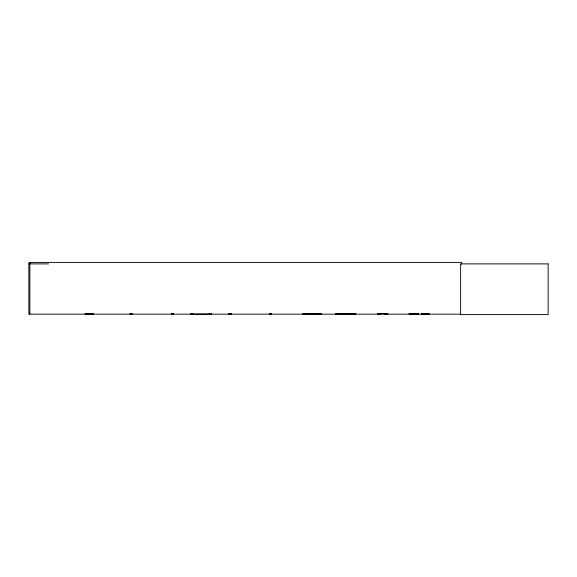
<?xml version="1.0" encoding="UTF-8"?>
<svg xmlns="http://www.w3.org/2000/svg" width="577" height="577" viewBox="0 0 577 577"><rect width="100%" height="100%" fill="white"/><g stroke="black" fill="none" stroke-linecap="round" stroke-linejoin="round"><path stroke-width="0.87" d="M85.201 314.119L93.193 314.104M85.584 314.155L85.584 313.78M92.803 314.155L92.803 313.78M306.827 314.119L321.504 314.14M307.209 314.155L307.216 313.78M314.429 314.155L314.436 313.78M314.818 314.155L314.818 313.751L306.827 313.78L306.827 314.169M172.775 314.104L172.285 314.104M172.783 313.78L172.811 314.169L172.905 313.434M190.792 314.169L190.958 313.78M335.309 314.169L338.713 313.751L338.728 314.169M344.065 314.119L344.065 313.434M344.368 313.78L344.419 314.169M347.404 313.78L347.448 314.169M302.673 314.169L305.803 314.104M303.019 313.78L305.868 313.751L305.868 314.169M339.954 314.169L355.829 314.155L355.821 313.751L340.3 313.78L340.351 314.169M343.099 313.78L343.099 314.061M377.344 314.169L380.474 314.104M380.488 313.78L380.539 314.169M312.51 314.119L312.445 313.643M312.821 313.78L312.777 314.119M131.159 314.119L131.015 313.78M131.542 313.751L131.304 314.119M229.826 314.119L230.209 313.751M269.776 314.169L270.144 314.061M310.484 314.061L310.498 313.434M421.087 314.155L429.533 314.155M421.455 313.881L429.165 313.881M335.605 314.119L338.728 313.751M30.653 262.939L28.85 262.939L28.85 314.169L460.72 314.169M28.85 263.884L48.641 263.884M305.204 313.643L311.154 313.643M312.359 313.643L318.028 313.643M337.934 313.643L352.186 313.643M379.875 313.643L385.472 313.643M229.458 313.78L229.617 314.169M317.509 314.169L317.509 313.751L320.141 314.119M380.539 313.751L377.719 313.751L377.733 314.169M384.809 314.169L384.809 313.751L387.708 314.119M312.027 313.838L321.49 313.838M409.143 313.838L418.613 313.838M312.006 313.96L321.512 313.96M409.129 313.96L418.635 313.96M194.781 314.061L207.431 314.061M270.952 314.104L271.349 314.126M384.902 314.119L388.004 314.169M409.136 314.14L418.628 314.14M311.313 314.119L311.457 313.434M131.066 314.119L131.34 314.155M320.062 313.751L320.047 314.169M317.523 313.751L317.61 314.119M317.877 314.119L318.014 313.434M387.657 313.78L387.607 314.169M350.318 314.119L350.261 313.758L350.217 314.169M313.001 314.104L312.871 314.169M354.487 314.104L354.422 314.169M351.407 313.751L351.393 314.169M351.746 314.119L351.804 313.434M345.724 313.751L345.71 314.169M346.063 314.119L346.056 313.434L345.984 314.169M342.688 313.751L342.724 314.061M461.622 264.194L461.622 262.405L29.867 262.405L29.867 314.169M386.258 313.434L386.258 314.169M386.085 313.434L386.136 314.169M385.984 313.434L385.999 314.169M385.631 313.434L385.645 314.169M385.544 313.434L385.472 314.169M385.443 313.434L385.371 314.169M379.969 313.643L379.969 314.169M379.839 313.434L379.875 314.169M379.695 313.434L379.709 314.169M379.349 313.434L379.363 314.169M379.255 314.169L379.219 313.434L379.183 314.169M379.089 313.434L379.089 314.169M352.958 314.169L352.886 313.434L352.785 314.169M352.677 313.434L352.698 314.169M352.345 313.434L352.367 314.169M352.258 313.434L352.186 314.169L352.143 313.434M351.847 313.434L351.883 314.169M351.242 313.434L351.263 314.169M351.162 313.434L351.162 314.169M351.083 313.434L351.083 314.169M350.549 313.434L350.556 314.169M350.47 313.434L350.477 314.169M348.869 313.434L348.869 314.169M348.696 313.434L348.739 314.169M348.595 313.434L348.609 314.169M348.248 313.434L348.219 314.169L348.155 313.434M348.061 313.434L347.989 314.169M346.763 313.643L346.763 314.169M346.654 314.169L346.647 313.434L346.582 314.169M346.496 313.434L346.481 314.169M346.164 313.434L346.164 314.169M345.883 313.434L345.883 314.169M344.245 313.434L344.245 314.169M344.173 313.434L344.116 314.169M343.964 313.434L343.979 314.169M343.647 313.434L343.647 314.169M343.539 313.434L343.632 314.169M343.438 313.434L343.466 314.169M343.365 313.643L343.365 314.169M342.587 313.643L342.587 314.169M342.507 313.434L342.486 314.169M342.413 313.434L342.327 314.169L342.312 313.434M341.973 313.434L341.959 314.169M341.873 313.434L341.836 314.169M341.772 313.434L341.8 314.169M341.699 313.434L341.699 314.169M338.043 313.643L338.043 314.169M337.913 313.434L337.934 314.169M337.776 313.434L337.761 314.169M337.444 313.434L337.43 314.169M337.278 314.169L337.271 313.434L337.163 314.169M335.699 313.751L335.699 314.169M318.821 313.434L318.821 314.169M318.749 313.434L318.655 314.169M318.569 313.434L318.554 314.169M318.201 313.434L318.187 314.169M318.057 313.434L318.071 314.169M312.323 313.434L312.359 314.169M312.193 313.434L312.186 314.169M311.825 313.434L311.811 314.169M311.688 313.434L311.724 314.169M311.587 313.434L311.566 314.169M311.328 313.434L311.392 314.169M311.191 313.434L311.198 314.169M311.147 313.434L311.147 314.169M310.945 313.434L310.974 314.169L310.837 313.434M310.808 313.434L310.772 314.169M310.592 313.434L310.678 314.169M310.419 313.434L310.339 314.169M310.26 313.434L310.26 314.169M310.181 313.434L310.116 314.169M305.298 313.643L305.298 314.169M305.183 313.434L305.204 314.169M305.132 313.434L305.132 314.169M305.045 313.434L305.031 314.169M304.692 313.434L304.692 314.169M304.678 314.169L304.591 313.434L304.533 314.169M304.418 313.434L304.418 314.169M303.069 313.751L303.069 314.169M271.558 313.535L271.558 314.169M271.067 313.643L271.067 314.169M270.909 313.434L270.938 314.169L270.829 313.434M270.75 313.434L270.75 314.169M270.382 313.434L270.382 314.169M270.224 313.434L270.224 314.169M270.144 313.434L270.065 314.169L270.065 313.643M231.031 313.643L231.031 314.169M230.951 313.434L230.951 314.169M230.872 313.434L230.872 314.169M230.346 313.434L230.346 314.169M230.187 313.434L230.165 314.169M229.343 313.434L229.408 314.169M229.076 313.434L229.076 314.169M229.04 313.434L228.997 314.169M211.319 313.434L211.341 314.169M211.276 313.434L211.276 314.169M210.973 313.434L210.937 314.169M209.48 313.643L209.48 314.169M209.401 313.434L209.444 314.169M209.141 313.434L209.141 314.169M209.098 313.434L209.069 314.169M193.172 314.169L193.144 313.434L193.107 314.169M192.841 313.434L192.841 314.169M192.761 313.643L192.761 314.169M191.34 313.434L191.42 314.169M191.074 313.434L191.009 314.169M173.244 314.169L173.208 313.434L173.165 314.169M172.242 313.434L172.22 314.169L172.162 313.434M172.083 313.434L172.083 314.169M171.557 313.434L171.557 314.169M171.477 313.434L171.398 314.169M132.364 313.643L132.364 314.169M132.284 313.434L132.205 314.169M131.679 313.434L131.679 314.169M131.52 313.434L131.498 314.169M130.943 313.434L130.914 314.169M130.777 313.434L130.784 314.169M130.251 313.434L130.171 314.169M130.092 313.643L130.092 314.169M93.193 314.169L93.193 313.751L85.201 313.78L85.194 314.169M90.978 313.434L91.058 314.169M90.899 313.434L90.899 314.169M90.373 314.169L90.373 313.434L90.243 314.169M90.214 313.434L90.192 314.169M89.522 313.434L89.514 314.169M89.247 314.169L89.183 313.434L89.139 314.169M88.865 313.434L88.872 314.169M88.786 313.434L88.786 314.169M548.15 263.884L460.605 263.884L460.605 314.595L548.15 314.595L548.15 263.884"/></g></svg>
